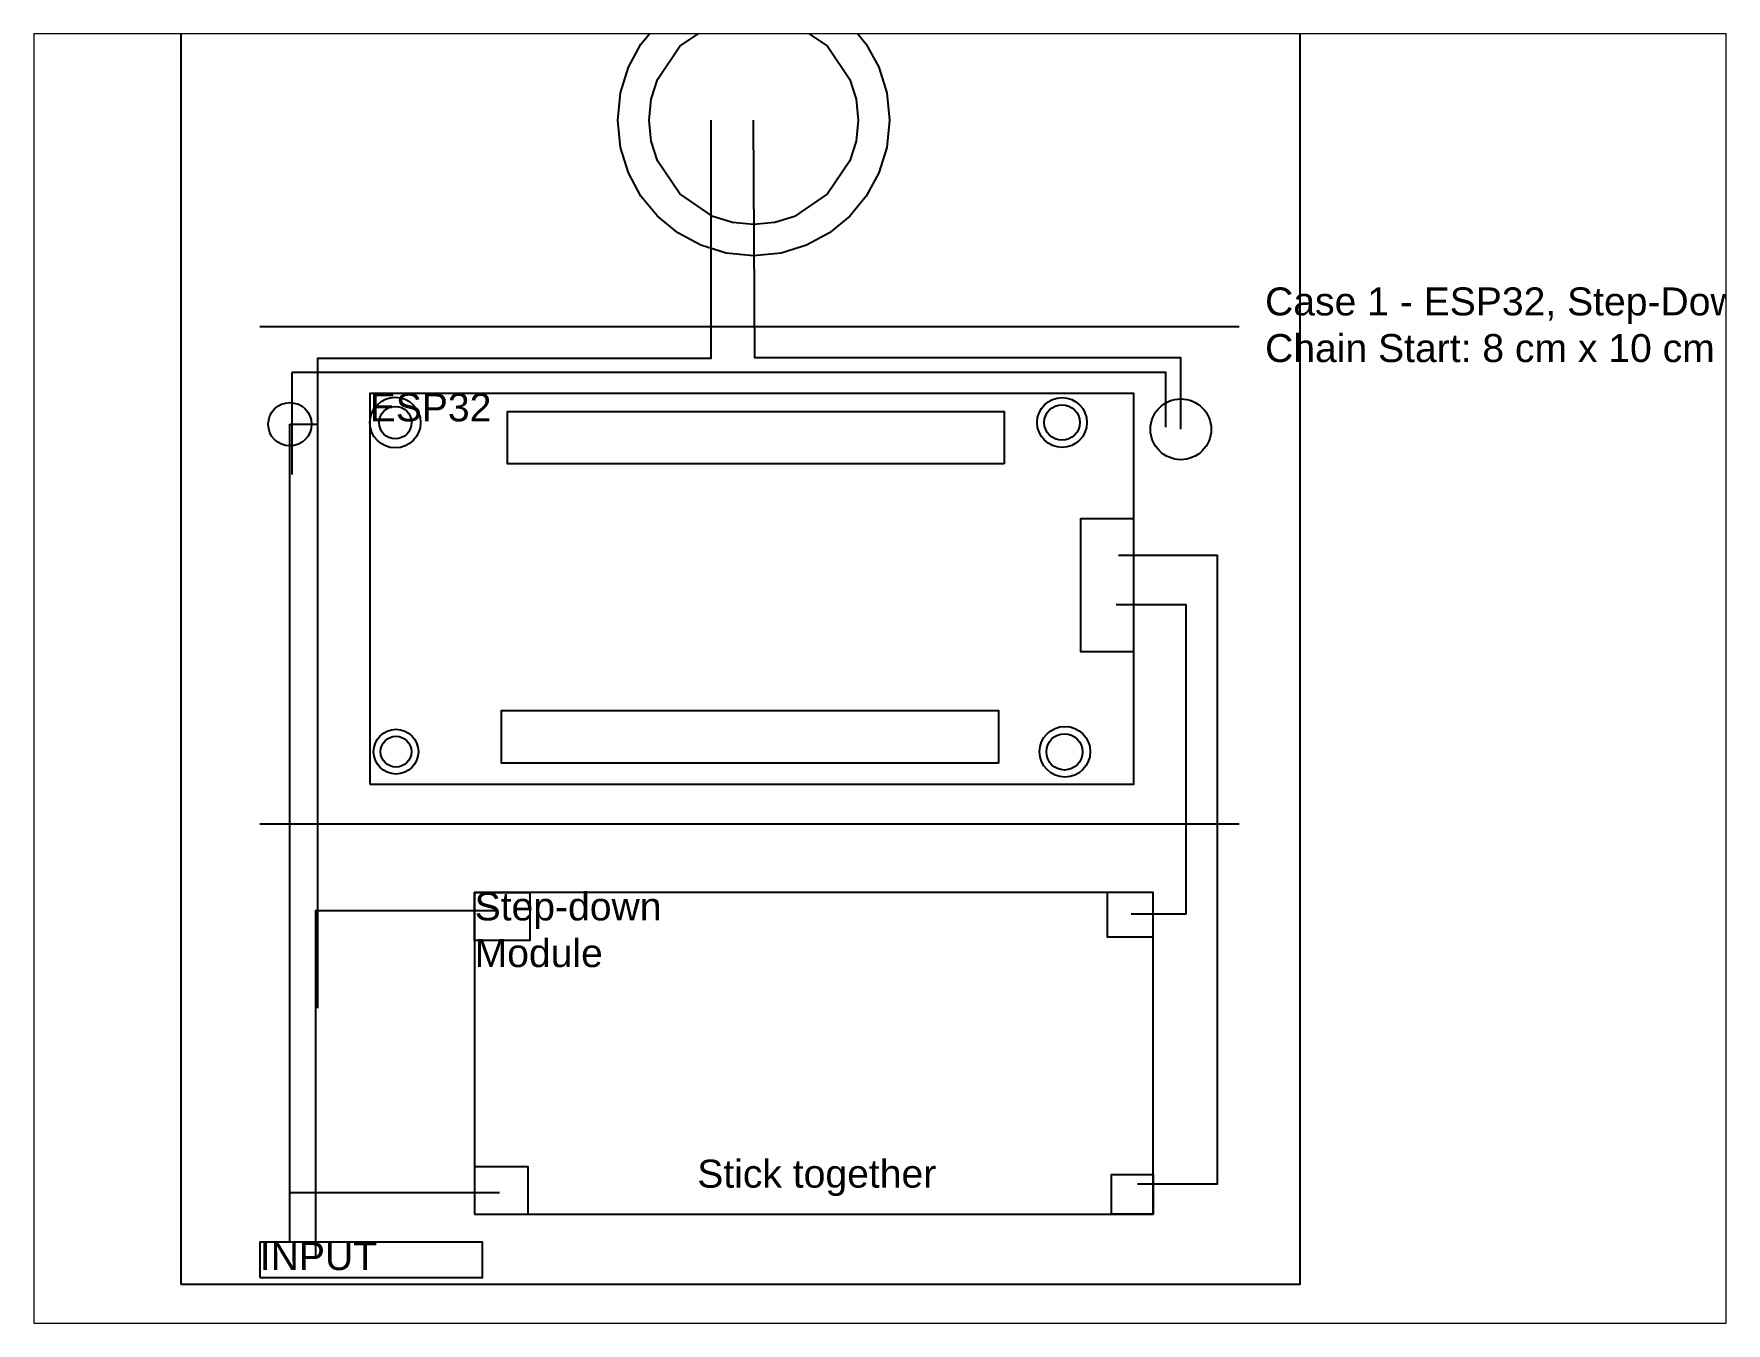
# Paper-space layout 'Presentación2' of a CAD drawing. Header units: inches. Extents: x 1.05 to 9.45, y 0.8 to 7.2.
# The model-space entities are those that its viewports show. They can reach past a viewport. Long polylines and large blocks are cut down to what shows.
import ezdxf

# ---------------------------------------------------------------- set-up
doc = ezdxf.new("R2010")
doc.units = ezdxf.units.IN
doc.header["$MEASUREMENT"] = 0
for name, color, linetype in [('Devices', 240, 'Continuous'), ('Main', 7, 'Continuous'), ('Wiring', 100, 'Continuous')]:
    doc.layers.add(name, color=color, linetype=linetype)
doc.styles.get("Standard").update_dxf_attribs({"font": 'arial.ttf'})

msp = doc.modelspace()

# ---------------------------------------------------------------- linework, layer by layer
at = {"layer": 'Devices'}
for points in [[(2.353, 3.744), (7.813, 3.744), (7.813, 6.538), (2.353, 6.538)], [(6.888, 6.034), (3.337, 6.034), (3.337, 6.409), (6.888, 6.409)], [(7.813, 5.642), (7.434, 5.642), (7.434, 4.693), (7.813, 4.693)], [(6.846, 3.896), (3.294, 3.896), (3.294, 4.271), (6.846, 4.271)], [(3.103, 0.671), (7.953, 0.671), (7.953, 2.971), (3.103, 2.971)], [(3.103, 2.971), (3.497, 2.971), (3.497, 2.627), (3.103, 2.627)], [(7.953, 2.971), (7.623, 2.971), (7.623, 2.653), (7.953, 2.653)], [(3.103, 0.671), (3.486, 0.671), (3.486, 1.01), (3.103, 1.01)], [(7.953, 0.671), (7.654, 0.671), (7.654, 0.954), (7.953, 0.954)]]:
    msp.add_lwpolyline(points, close=True, dxfattribs=at)
for centre, radius in [((2.536, 6.329), 0.181), ((7.301, 6.33), 0.178), ((2.541, 3.977), 0.16), ((7.322, 3.977), 0.181)]:
    msp.add_circle(centre, radius, dxfattribs=at)
at = {"layer": 'Main'}
for p, q in [((8.568, 7.013), (1.568, 7.013)), ((1.568, 3.461), (8.568, 3.461))]:
    msp.add_line(p, q, dxfattribs=at)
for points in [[(1.004, 0.171), (9.004, 0.171), (9.004, 10.171), (1.004, 10.171)], [(1.568, 0.218), (3.159, 0.218), (3.159, 0.472), (1.568, 0.472)]]:
    msp.add_lwpolyline(points, close=True, dxfattribs=at)
for centre, radius in [((5.097, 8.491), 0.971), ((2.536, 6.329), 0.116), ((7.301, 6.33), 0.127), ((2.541, 3.977), 0.11), ((7.318, 3.975), 0.129)]:
    msp.add_circle(centre, radius, dxfattribs=at)
at = {"layer": 'Wiring'}
msp.add_line((1.796, 6.687), (1.796, 5.958), dxfattribs=at)
at = {"layer": 'Wiring', "color": 5}
msp.add_line((1.783, 6.317), (1.979, 6.317), dxfattribs=at)
for points in [[(4.79, 8.491), (4.79, 6.788), (1.979, 6.788), (1.979, 2.144)], [(3.273, 2.839), (1.966, 2.839), (1.966, 0.353)]]:
    msp.add_lwpolyline(points, dxfattribs=at)
at = {"layer": 'Wiring'}
for points in [[(8.15, 6.281), (8.15, 6.791), (5.105, 6.791), (5.097, 8.491)], [(8.042, 6.297), (8.042, 6.687), (1.796, 6.687)], [(1.783, 0.472), (1.783, 6.317)], [(7.704, 5.382), (8.409, 5.382), (8.409, 0.887), (7.841, 0.887)], [(7.794, 2.818), (8.189, 2.818), (8.189, 5.026), (7.687, 5.026)], [(3.281, 0.824), (1.783, 0.824)]]:
    msp.add_lwpolyline(points, dxfattribs=at)
for centre, radius in [((5.097, 8.491), 0.747), ((1.783, 6.317), 0.155), ((8.15, 6.281), 0.217)]:
    msp.add_circle(centre, radius, dxfattribs=at)

# ---------------------------------------------------------------- texts
at = {"layer": 'Devices', "char_height": 0.2, "attachment_point": 1}
for s, width, insert in [('ESP32', 2.73176, (2.353, 6.538)), ('Step-down Module', 1.94863, (3.103, 2.971)), ('Stick together', 3.25939, (4.694, 1.061))]:
    msp.add_mtext_dynamic_manual_height_columns(s, width=width, gutter_width=1, heights=[0], dxfattribs=dict(at, insert=insert))
at = {"layer": 'Main', "char_height": 0.2, "attachment_point": 1}
for s, width, insert in [('Case 1 - ESP32, Step-Down & Locker Chain Start: 8 cm x 10 cm', 4.90752, (8.752, 7.295)), ('INPUT', 1.59096, (1.568, 0.472))]:
    msp.add_mtext_dynamic_manual_height_columns(s, width=width, gutter_width=1, heights=[0], dxfattribs=dict(at, insert=insert))

psp = doc.layouts.new('Presentación2')

# ---------------------------------------------------------------- viewports
at = {"layer": '0'}
psp.add_viewport(center=(5.25, 4), size=(8.4, 6.4), view_center_point=(6, 4.5), view_height=9.214848, dxfattribs=at)

doc.saveas('drawing.dxf')
